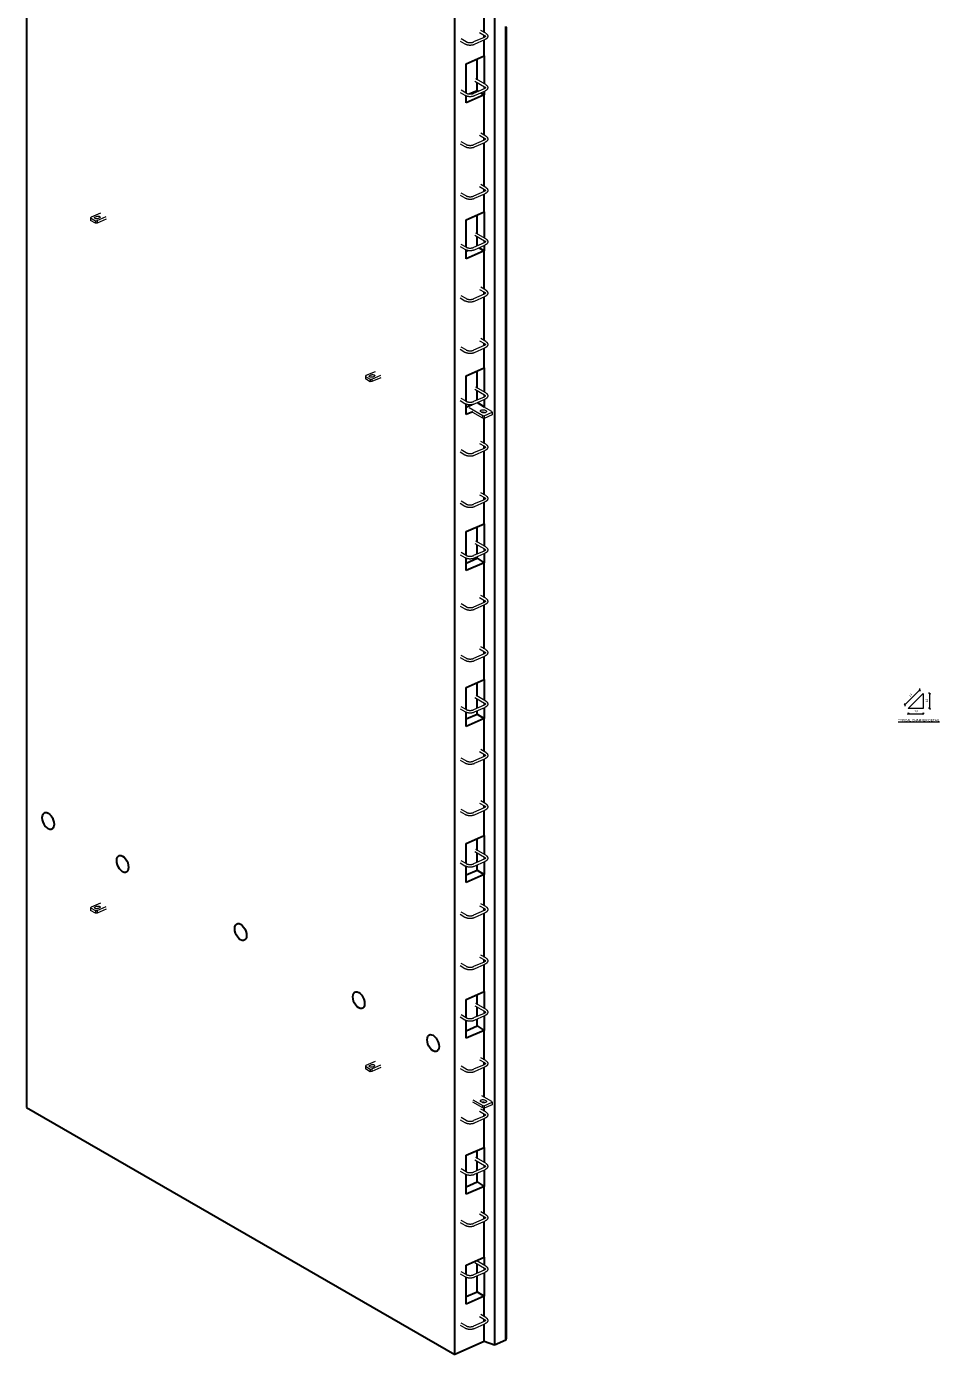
# Model space of a CAD drawing. Header units: millimetres. Extents: x 2687 to 17737, y 971 to 18539.
# Drawn here: x 11615 to 14656, y 971 to 5394 of the extents above; entities that cross this region are included whole.
import ezdxf

# ---------------------------------------------------------------- set-up
doc = ezdxf.new("R2010")
doc.units = ezdxf.units.MM
for name, color, linetype, lineweight in [('A-ANNO-DIMS', 211, 'Continuous', 9), ('A-ANNO-DIMS-3', 211, 'Continuous', 9), ('A-DETL-THIN', 151, 'Continuous', 18), ('A-GENM', 13, 'Continuous', 18), ('A-WALL', 113, 'Continuous', 25), ('G-ANNO-TEXT', 231, 'Continuous', 9), ('S-RBAR', 171, 'Continuous', 18)]:
    doc.layers.add(name, color=color, linetype=linetype, lineweight=lineweight)
doc.styles.add('Arial_2', font='arial.ttf', dxfattribs={"height": 7.5})
doc.styles.add('Nirmala UI Semilight_2', font='NirmalaS.ttf', dxfattribs={"height": 7.5})
doc.dimstyles.new('Arrow_Filled_-_2_5_NI_UI_2', dxfattribs={"dimscale": 304.8, "dimtxt": 7.85523, "dimasz": 0.019685, "dimexe": 0.009843, "dimexo": 0.0625, "dimgap": 0.009843, "dimtad": 1, "dimdec": 4, "dimzin": 0, "dimdsep": 46, "dimtxsty": 'Nirmala UI Semilight_2', "dimblk1": 'OBLIQUE', "dimblk2": 'OBLIQUE', "dimsah": 1, "dimcen": 0.09, "dimazin": 0, "dimtfac": 1, "dimtdec": 4, "dimtix": 1, "dimtmove": 0, "dimatfit": 3, "dimfxl": 0.009843, "dimfxlon": 1, "dimtvp": 1, "dimtolj": 1, "dimtzin": 0, "dimarcsym": 2})

# ---------------------------------------------------------------- blocks, each defined once
blk = doc.blocks.new('Rebar Bar - Part 3166313199-431004-3D Ortho')
at = {"layer": 'S-RBAR'}
for p, q in [((13343, 8767.4), (13359.2, 8758)), ((13363.2, 8765), (13347, 8774.3))]:
    blk.add_line(p, q, dxfattribs=at)
blk = doc.blocks.new('Rebar Bar - Part 2227165887-431004-3D Ortho')
at = {"layer": 'S-RBAR'}
for points in [[(13359.2, 8758, 0), (13359.8, 8757.7, 0), (13360.5, 8757.3, 0), (13361.2, 8757, 0), (13361.9, 8756.7, 0), (13362.6, 8756.4, 0), (13363.4, 8756.1, 0), (13364.1, 8755.9, 0), (13364.9, 8755.6, 0), (13365.7, 8755.4, 0), (13366.5, 8755.2, 0), (13367.3, 8755, 0), (13368.1, 8754.8, 0), (13369, 8754.7, 0), (13369.8, 8754.5, 0), (13370.7, 8754.4, 0), (13371.5, 8754.3, 0), (13372.4, 8754.2, 0), (13373.3, 8754.1, 0), (13374.2, 8754.1, 0), (13375, 8754.1, 0), (13375.9, 8754, 0), (13376.8, 8754.1, 0), (13377.7, 8754.1, 0), (13378.6, 8754.1, 0), (13379.4, 8754.2, 0), (13380.3, 8754.2, 0), (13381.2, 8754.3, 0), (13382, 8754.4, 0), (13382.9, 8754.6, 0), (13383.7, 8754.7, 0), (13384.6, 8754.9, 0), (13385.4, 8755, 0), (13386.2, 8755.2, 0), (13387, 8755.4, 0), (13387.8, 8755.7, 0), (13388.6, 8755.9, 0), (13389.3, 8756.2, 0), (13390.1, 8756.5, 0), (13390.8, 8756.7, 0), (13391, 8756.8, 0)], [(13363.2, 8765, 0), (13363.6, 8764.7, 0), (13364, 8764.5, 0), (13364.5, 8764.3, 0), (13365, 8764.1, 0), (13365.5, 8763.9, 0), (13366.1, 8763.7, 0), (13366.6, 8763.5, 0), (13367.2, 8763.3, 0), (13367.8, 8763.1, 0), (13368.4, 8763, 0), (13369.1, 8762.8, 0), (13369.7, 8762.7, 0), (13370.4, 8762.5, 0), (13371, 8762.4, 0), (13371.7, 8762.3, 0), (13372.4, 8762.3, 0), (13373.1, 8762.2, 0), (13373.8, 8762.1, 0), (13374.5, 8762.1, 0), (13375.3, 8762.1, 0), (13376, 8762, 0), (13376.7, 8762.1, 0), (13377.4, 8762.1, 0), (13378.1, 8762.1, 0), (13378.8, 8762.1, 0), (13379.6, 8762.2, 0), (13380.3, 8762.3, 0), (13381, 8762.4, 0), (13381.6, 8762.5, 0), (13382.3, 8762.6, 0), (13383, 8762.7, 0), (13383.6, 8762.8, 0), (13384.2, 8763, 0), (13384.9, 8763.1, 0), (13385.5, 8763.3, 0), (13386, 8763.5, 0), (13386.6, 8763.7, 0), (13387.1, 8763.9, 0), (13387.6, 8764.1, 0), (13387.8, 8764.2, 0)]]:
    blk.add_polyline3d(points, dxfattribs=at)
blk = doc.blocks.new('Rebar Bar - Part 3241041724-431004-3D Ortho')
at = {"layer": 'S-RBAR'}
for p, q in [((13422.6, 8779.3), (13387.8, 8764.2)), ((13391, 8756.8), (13425.8, 8772))]:
    blk.add_line(p, q, dxfattribs=at)
blk = doc.blocks.new('Rebar Bar - Part 2227165887-V1-3D Ortho')
at = {"layer": 'S-RBAR'}
for points in [[(13424.2, 8786.3, 0), (13424.6, 8786.1, 0), (13425, 8785.8, 0), (13425.3, 8785.6, 0), (13425.6, 8785.4, 0), (13425.9, 8785.1, 0), (13426.1, 8784.9, 0), (13426.3, 8784.7, 0), (13426.5, 8784.5, 0), (13426.6, 8784.3, 0), (13426.8, 8784.1, 0), (13426.9, 8784, 0), (13426.9, 8783.8, 0), (13427, 8783.7, 0), (13427, 8783.6, 0), (13427.1, 8783.5, 0), (13427.1, 8783.4, 0), (13427.1, 8783.3, 0), (13427.1, 8783.2, 0), (13427.1, 8783.1, 0), (13427.1, 8783, 0), (13427.1, 8782.9, 0), (13427, 8782.8, 0), (13427, 8782.7, 0), (13426.9, 8782.6, 0), (13426.8, 8782.4, 0), (13426.7, 8782.2, 0), (13426.6, 8782.1, 0), (13426.4, 8781.9, 0), (13426.3, 8781.7, 0), (13426, 8781.4, 0), (13425.8, 8781.2, 0), (13425.5, 8781, 0), (13425.2, 8780.8, 0), (13424.9, 8780.5, 0), (13424.5, 8780.3, 0), (13424.1, 8780, 0), (13423.7, 8779.8, 0), (13423.2, 8779.6, 0), (13422.8, 8779.4, 0), (13422.6, 8779.3, 0)], [(13428.2, 8793.2, 0), (13428.8, 8792.9, 0), (13429.5, 8792.5, 0), (13430, 8792, 0), (13430.6, 8791.6, 0), (13431.2, 8791.1, 0), (13431.7, 8790.7, 0), (13432.2, 8790.1, 0), (13432.6, 8789.6, 0), (13433.1, 8789.1, 0), (13433.5, 8788.5, 0), (13433.8, 8787.9, 0), (13434.2, 8787.3, 0), (13434.4, 8786.6, 0), (13434.7, 8785.9, 0), (13434.9, 8785.3, 0), (13435, 8784.6, 0), (13435.1, 8783.8, 0), (13435.1, 8783.1, 0), (13435.1, 8782.4, 0), (13435, 8781.7, 0), (13434.8, 8781, 0), (13434.6, 8780.3, 0), (13434.4, 8779.6, 0), (13434.1, 8779, 0), (13433.7, 8778.4, 0), (13433.4, 8777.8, 0), (13433, 8777.2, 0), (13432.5, 8776.7, 0), (13432.1, 8776.1, 0), (13431.6, 8775.6, 0), (13431, 8775.2, 0), (13430.5, 8774.7, 0), (13429.9, 8774.3, 0), (13429.3, 8773.9, 0), (13428.7, 8773.5, 0), (13428, 8773.1, 0), (13427.4, 8772.7, 0), (13426.7, 8772.4, 0), (13426, 8772.1, 0), (13425.8, 8772, 0)]]:
    blk.add_polyline3d(points, dxfattribs=at)
blk = doc.blocks.new('Rebar Bar - Part 3131074535-431004-3D Ortho')
at = {"layer": 'S-RBAR'}
for p, q in [((13428.2, 8793.2), (13412, 8802.6)), ((13408, 8795.7), (13424.2, 8786.3))]:
    blk.add_line(p, q, dxfattribs=at)
blk = doc.blocks.new('Rebar Bar - Part 3131074535-V4-3D Ortho')
at = {"layer": 'S-RBAR'}
for p, q in [((13428.2, 7766.7), (13395.6, 7785.5)), ((13391.8, 7778.5), (13424.2, 7759.8))]:
    blk.add_line(p, q, dxfattribs=at)
blk = doc.blocks.new('Rebar Bar - Part 3131074535-V6-3D Ortho')
at = {"layer": 'S-RBAR'}
for p, q in [((13391.8, 3159.1), (13424.2, 3140.4)), ((13428.2, 3147.3), (13395.9, 3165.9))]:
    blk.add_line(p, q, dxfattribs=at)
blk = doc.blocks.new('Rebar Bar - Part 3131074535-V7-3D Ortho')
at = {"layer": 'S-RBAR'}
for p, q in [((13428.2, 1265.3), (13396.9, 1283.4)), ((13391.8, 1277.1), (13424.2, 1258.4))]:
    blk.add_line(p, q, dxfattribs=at)
blk = doc.blocks.new('RR spread anchor face based - RR-SA-2_5-200-1726821-3D Ortho')
at = {"layer": 'A-GENM'}
for p, q in [((13059.6, 8182.5), (13029.4, 8169.4)), ((13029.4, 8169.4), (13027.3, 8166.8)), ((13027.3, 8166.8), (13043.7, 8157.4)), ((13027.3, 8166.8), (13027.3, 8158.2)), ((13043.7, 8148.7), (13027.3, 8158.2)), ((13042.6, 8169.8), (13047.1, 8171.8)), ((13043.7, 8157.4), (13049.1, 8158.1)), ((13043.7, 8157.4), (13043.7, 8148.7)), ((13049.1, 8149.4), (13043.7, 8148.7)), ((13049.1, 8158.1), (13079.3, 8171.2)), ((13079.3, 8162.5), (13049.1, 8149.4)), ((13049.1, 8158.1), (13049.1, 8149.4)), ((13056.3, 8166.5), (13051.8, 8164.5))]:
    blk.add_line(p, q, dxfattribs=at)
for points in [[(13051.8, 8164.5, 0), (13050.2, 8164, 0), (13048.5, 8163.7, 0), (13046.7, 8163.7, 0), (13044.9, 8163.9, 0), (13043.2, 8164.3, 0), (13041.9, 8164.9, 0), (13040.9, 8165.7, 0), (13040.3, 8166.5, 0), (13040.2, 8167.4, 0), (13040.5, 8168.3, 0), (13041.4, 8169.1, 0), (13042.6, 8169.8, 0)], [(13047.1, 8171.8, 0), (13048.6, 8172.3, 0), (13050.4, 8172.6, 0), (13052.2, 8172.7, 0), (13054, 8172.5, 0), (13055.6, 8172.1, 0), (13057, 8171.5, 0), (13058, 8170.7, 0), (13058.6, 8169.8, 0), (13058.7, 8169.2, 0)], [(13058.7, 8168.9, 0), (13058.3, 8168, 0), (13057.5, 8167.2, 0), (13056.3, 8166.5, 0)]]:
    blk.add_polyline3d(points, dxfattribs=at)
blk = doc.blocks.new('RR spread anchor face based - RR-SA-3_0-200-V9-3D Ortho')
at = {"layer": 'A-GENM'}
for p, q in [((13373.2, 4124.5), (13418.3, 4098.5)), ((13448.5, 4111.6), (13403.4, 4137.6)), ((13426.2, 4116.1), (13428.8, 4114.6)), ((13418.3, 4089.8), (13385.5, 4108.7)), ((13415.3, 4108.6), (13412.6, 4110.2)), ((13418.3, 4098.5), (13423.5, 4097.4)), ((13418.3, 4089.8), (13418.3, 4098.5)), ((13423.5, 4088.8), (13418.3, 4089.8)), ((13423.5, 4097.4), (13449.9, 4108.9)), ((13449.9, 4100.3), (13423.5, 4088.8)), ((13423.5, 4097.4), (13423.5, 4088.8)), ((13449.9, 4108.9), (13448.5, 4111.6)), ((13449.9, 4108.9), (13449.9, 4100.3))]:
    blk.add_line(p, q, dxfattribs=at)
for points in [[(13412.6, 4110.2, 0), (13411.3, 4111.1, 0), (13410.6, 4112.3, 0), (13410.5, 4113.4, 0), (13410.9, 4114.6, 0), (13412, 4115.6, 0), (13413.5, 4116.5, 0), (13415.5, 4117.2, 0), (13417.7, 4117.5, 0), (13420.1, 4117.6, 0), (13422.4, 4117.4, 0), (13424.5, 4116.9, 0), (13426.2, 4116.1, 0)], [(13428.8, 4114.6, 0), (13430.1, 4113.6, 0), (13430.9, 4112.5, 0), (13431, 4111.6, 0)], [(13431, 4111.3, 0), (13430.6, 4110.1, 0), (13429.5, 4109.1, 0), (13427.9, 4108.2, 0), (13426, 4107.5, 0), (13423.8, 4107.2, 0), (13421.4, 4107.1, 0), (13419.1, 4107.3, 0), (13417, 4107.9, 0), (13415.3, 4108.6, 0)], [(13426, 4107.5, 0), (13424.5, 4108.2, 0), (13422.4, 4108.7, 0), (13420.1, 4109, 0), (13417.7, 4108.9, 0), (13415.5, 4108.5, 0)]]:
    blk.add_polyline3d(points, dxfattribs=at)
blk = doc.blocks.new('RR spread anchor face based - RR-SA-3_0-200-1726827-3D Ortho')
at = {"layer": 'A-GENM'}
for p, q in [((13385.5, 8055.6), (13418.3, 8036.7)), ((13448.5, 8049.9), (13415.7, 8068.8)), ((13426.2, 8054.3), (13428.8, 8052.8)), ((13449.9, 8047.1), (13448.5, 8049.9)), ((13418.3, 8028.1), (13385.5, 8047)), ((13415.3, 8046.9), (13412.6, 8048.4)), ((13418.3, 8036.7), (13423.5, 8035.7)), ((13418.3, 8028.1), (13418.3, 8036.7)), ((13423.5, 8027), (13418.3, 8028.1)), ((13423.5, 8035.7), (13449.9, 8047.1)), ((13449.9, 8038.5), (13423.5, 8027)), ((13423.5, 8035.7), (13423.5, 8027)), ((13449.9, 8047.1), (13449.9, 8038.5))]:
    blk.add_line(p, q, dxfattribs=at)
for points in [[(13412.6, 8048.4, 0), (13411.3, 8049.4, 0), (13410.6, 8050.5, 0), (13410.5, 8051.7, 0), (13410.9, 8052.8, 0), (13412, 8053.9, 0), (13413.5, 8054.8, 0), (13415.5, 8055.4, 0), (13417.7, 8055.8, 0), (13420.1, 8055.8, 0), (13422.4, 8055.6, 0), (13424.5, 8055.1, 0), (13426.2, 8054.3, 0)], [(13428.8, 8052.8, 0), (13430.1, 8051.8, 0), (13430.9, 8050.7, 0), (13431, 8049.8, 0)], [(13431, 8049.5, 0), (13430.6, 8048.4, 0), (13429.5, 8047.3, 0), (13427.9, 8046.4, 0), (13426, 8045.8, 0), (13423.8, 8045.4, 0), (13421.4, 8045.3, 0), (13419.1, 8045.6, 0), (13417, 8046.1, 0), (13415.3, 8046.9, 0)], [(13426, 8045.8, 0), (13424.5, 8046.4, 0), (13422.4, 8047, 0), (13420.1, 8047.2, 0), (13417.7, 8047.1, 0), (13415.5, 8046.8, 0)]]:
    blk.add_polyline3d(points, dxfattribs=at)
blk = doc.blocks.new('DIMBLOCK34-CHAMFER DETAIL')
at = {"layer": 'A-ANNO-DIMS-3'}
for p, q in [((14551.7, 3104.9), (14548.7, 3101.9)), ((14551.7, 3104.9), (14554.7, 3107.9)), ((14551.7, 3104.9), (14551.7, 3107.9)), ((14551.7, 3104.9), (14601.7, 3104.9)), ((14551.7, 3104.9), (14551.7, 3101.9)), ((14601.7, 3104.9), (14598.7, 3101.9)), ((14601.7, 3104.9), (14604.7, 3107.9)), ((14601.7, 3104.9), (14601.7, 3107.9)), ((14601.7, 3104.9), (14601.7, 3101.9))]:
    blk.add_line(p, q, dxfattribs=at)
at = {"layer": 'A-ANNO-DIMS-3', "color": 0, "insert": (14571.8, 3117.7), "char_height": 7.5, "width": 11.654, "attachment_point": 1, "line_spacing_factor": 1.142579, "style": 'Nirmala UI Semilight_2'}
blk.add_mtext('\u202a10', dxfattribs=at)
blk = doc.blocks.new('_Oblique')
at = {"color": 0, "linetype": 'ByBlock', "lineweight": -2}
blk.add_line((-0.5, -0.5), (0.5, 0.5), dxfattribs=at)
blk = doc.blocks.new('DIMBLOCK35-CHAMFER DETAIL')
at = {"layer": 'A-ANNO-DIMS-3'}
for p, q in [((14622.7, 3172.8), (14619.7, 3175.8)), ((14622.7, 3172.8), (14619.7, 3172.8)), ((14622.7, 3172.8), (14622.7, 3122.8)), ((14622.7, 3172.8), (14625.7, 3169.8)), ((14622.7, 3172.8), (14625.7, 3172.8)), ((14622.7, 3122.8), (14619.7, 3125.8)), ((14622.7, 3122.8), (14619.7, 3122.8)), ((14622.7, 3122.8), (14625.7, 3119.8)), ((14622.7, 3122.8), (14625.7, 3122.8))]:
    blk.add_line(p, q, dxfattribs=at)
at = {"layer": 'A-ANNO-DIMS-3', "color": 0, "insert": (14609.9, 3142.9), "char_height": 7.5, "width": 11.654, "attachment_point": 1, "rotation": 90, "line_spacing_factor": 1.142579, "style": 'Nirmala UI Semilight_2'}
blk.add_mtext('\u202a10', dxfattribs=at)
blk = doc.blocks.new('DIMBLOCK36-CHAMFER DETAIL')
at = {"layer": 'A-ANNO-DIMS-3'}
for p, q in [((14539.8, 3134.7), (14589.8, 3184.7)), ((14589.8, 3184.7), (14587.7, 3186.8)), ((14589.8, 3184.7), (14589.8, 3188.9)), ((14589.8, 3184.7), (14589.8, 3180.4)), ((14589.8, 3184.7), (14591.9, 3182.5)), ((14539.8, 3134.7), (14537.7, 3136.8)), ((14539.8, 3134.7), (14539.8, 3138.9)), ((14539.8, 3134.7), (14539.8, 3130.4)), ((14539.8, 3134.7), (14541.9, 3132.5))]:
    blk.add_line(p, q, dxfattribs=at)
at = {"layer": 'A-ANNO-DIMS-3', "color": 0, "insert": (14552.3, 3165.2), "char_height": 7.5, "width": 11.826, "attachment_point": 1, "rotation": 45, "line_spacing_factor": 1.142579, "style": 'Nirmala UI Semilight_2'}
blk.add_mtext('\u202a14', dxfattribs=at)

msp = doc.modelspace()

# ---------------------------------------------------------------- linework, layer by layer
at = {"layer": 'A-DETL-THIN'}
for p, q in [((14601.67471, 3172.79249), (14551.67471, 3122.79249)), ((14601.67471, 3172.79249), (14601.67471, 3122.79249)), ((14601.67471, 3122.79249), (14551.67471, 3122.79249))]:
    msp.add_line(p, q, dxfattribs=at)
at = {"layer": 'A-WALL'}
for p, q in [((11614.50208, 8959.21793), (11614.50208, 1793.83147)), ((13172.88581, 8839.19676), (13172.88581, 1001.68213)), ((13040.9412, 970.84701), (13040.9412, 8262.50612)), ((13139.11281, 5374.2057), (13139.11281, 5520.23356)), ((13139.11281, 5357.59824), (13139.11281, 5365.07096)), ((13210.68693, 1018.11629), (13210.68693, 5393.7892)), ((13211.67761, 5392.20797), (13210.68693, 5393.7892)), ((13211.67761, 5392.20797), (13211.67761, 1025.14144)), ((13139.11281, 5295.82062), (13139.11281, 5349.14406)), ((13078.69951, 5269.55575), (13139.11281, 5295.82062)), ((13078.69951, 5171.96898), (13078.69951, 5269.55575)), ((13115.17282, 5216.11742), (13115.17282, 5285.41263)), ((13139.11281, 5295.82062), (13139.11281, 5203.1162)), ((13088.47932, 5169.21131), (13115.17282, 5180.81639)), ((13115.17282, 5180.81639), (13115.17282, 5207.81393)), ((13115.17282, 5180.81639), (13119.4846, 5178.14582)), ((13139.11281, 5193.98147), (13139.11281, 5186.50874)), ((13139.11281, 5178.05457), (13139.11281, 5165.98879)), ((13139.11281, 5165.98879), (13078.69951, 5139.72392)), ((13078.69951, 5139.72392), (13078.69951, 5163.55022)), ((13127.68928, 5173.06413), (13139.11281, 5165.98879)), ((13139.11281, 5032.0267), (13139.11281, 5165.98879)), ((13139.11281, 5015.41925), (13139.11281, 5022.89197)), ((13139.11281, 4860.93721), (13139.11281, 5006.96507)), ((13139.11281, 4844.32975), (13139.11281, 4851.80247)), ((13139.11281, 4776.49331), (13139.11281, 4835.87557)), ((13078.69951, 4750.22844), (13139.11281, 4776.49331)), ((13078.69951, 4658.70049), (13078.69951, 4750.22844)), ((13115.17282, 4702.84893), (13115.17282, 4766.08532)), ((13139.11281, 4776.49331), (13139.11281, 4689.84771)), ((13115.17282, 4663.00277), (13115.17282, 4694.54544)), ((13078.69951, 4620.39661), (13078.69951, 4650.28173)), ((13078.69951, 4645.6322), (13085.38094, 4648.53697)), ((13139.11281, 4646.66148), (13078.69951, 4620.39661)), ((13121.94152, 4657.29678), (13139.11281, 4646.66148)), ((13139.11281, 4680.71298), (13139.11281, 4673.24025)), ((13139.11281, 4664.78608), (13139.11281, 4646.66148)), ((13139.11281, 4519.15577), (13139.11281, 4646.66148)), ((13139.11281, 4502.15076), (13139.11281, 4509.62348)), ((13139.11281, 4347.66872), (13139.11281, 4493.62347)), ((13139.11281, 4331.06126), (13139.11281, 4338.53398)), ((13139.11281, 4257.166), (13139.11281, 4322.60708)), ((13078.69951, 4230.90113), (13139.11281, 4257.166)), ((13115.17282, 4189.58044), (13115.17282, 4246.75801)), ((13139.11281, 4257.166), (13139.11281, 4176.57922)), ((13078.69951, 4145.432), (13078.69951, 4230.90113)), ((13115.17282, 4149.73428), (13115.17282, 4181.27695)), ((13139.11281, 4167.44449), (13139.11281, 4159.97176)), ((13078.69951, 4101.0693), (13078.69951, 4137.01324)), ((13078.69951, 4126.30489), (13099.49115, 4135.34412)), ((13116.19376, 4141.52944), (13139.11281, 4127.33417)), ((13139.11281, 4127.33417), (13137.97096, 4126.83775)), ((13139.11281, 4151.51759), (13139.11281, 4127.33417)), ((13139.11281, 4126.17896), (13139.11281, 4127.33417)), ((13101.3545, 4110.91863), (13078.69951, 4101.0693)), ((13139.11281, 4107.16205), (13139.11281, 4108.49405)), ((13139.11281, 4005.48972), (13139.11281, 4088.80533)), ((13139.11281, 3988.88227), (13139.11281, 3996.35499)), ((13139.11281, 3834.40023), (13139.11281, 3980.42809)), ((13139.11281, 3817.79277), (13139.11281, 3825.26549)), ((13139.11281, 3737.83869), (13139.11281, 3809.33859)), ((13078.69951, 3711.57382), (13139.11281, 3737.83869)), ((13115.17282, 3676.05875), (13115.17282, 3727.4307)), ((13139.11281, 3737.83869), (13139.11281, 3663.31073)), ((13078.69951, 3632.16351), (13078.69951, 3711.57382)), ((13115.17282, 3636.46579), (13115.17282, 3668.00846)), ((13115.17282, 3622.83447), (13115.17282, 3627.81709)), ((13139.11281, 3654.176), (13139.11281, 3646.70327)), ((13139.11281, 3638.2491), (13139.11281, 3608.00687)), ((13078.69951, 3581.74199), (13078.69951, 3623.74475)), ((13078.69951, 3606.97758), (13115.17282, 3622.83447)), ((13139.11281, 3608.00687), (13078.69951, 3581.74199)), ((13115.17282, 3622.83447), (13139.11281, 3608.00687)), ((13139.11281, 3492.22123), (13139.11281, 3608.00687)), ((13139.11281, 3475.61378), (13139.11281, 3483.0865)), ((13139.11281, 3321.13174), (13139.11281, 3467.1596)), ((13139.11281, 3304.52428), (13139.11281, 3311.997)), ((13139.11281, 3218.51138), (13139.11281, 3296.0701)), ((13078.69951, 3192.24651), (13139.11281, 3218.51138)), ((13078.69951, 3118.89502), (13078.69951, 3192.24651)), ((13115.17282, 3163.04346), (13115.17282, 3208.1034)), ((13139.11281, 3218.51138), (13139.11281, 3150.04224)), ((13115.17282, 3123.1973), (13115.17282, 3154.73997)), ((13139.11281, 3140.90751), (13139.11281, 3133.43478)), ((13078.69951, 3062.41468), (13078.69951, 3110.47626)), ((13078.69951, 3087.65027), (13115.17282, 3103.50716)), ((13115.17282, 3103.50716), (13115.17282, 3114.5486)), ((13115.17282, 3103.50716), (13139.11281, 3088.67956)), ((13139.11281, 3124.98061), (13139.11281, 3088.67956)), ((13139.11281, 3088.67956), (13078.69951, 3062.41468)), ((13139.11281, 2978.95274), (13139.11281, 3088.67956)), ((13139.11281, 2962.34529), (13139.11281, 2969.81801)), ((13139.11281, 2807.86325), (13139.11281, 2953.89111)), ((13139.11281, 2791.25579), (13139.11281, 2798.72851)), ((13139.11281, 2699.18408), (13139.11281, 2782.80161)), ((13078.69951, 2672.9192), (13139.11281, 2699.18408)), ((13139.11281, 2699.18408), (13139.11281, 2636.77375)), ((13078.69951, 2605.62653), (13078.69951, 2672.9192)), ((13115.17282, 2649.77497), (13115.17282, 2688.77609)), ((13115.17282, 2609.92881), (13115.17282, 2641.47148)), ((13139.11281, 2627.63902), (13139.11281, 2620.16629)), ((13139.11281, 2611.71212), (13139.11281, 2569.35225)), ((13078.69951, 2543.08738), (13078.69951, 2597.20777)), ((13078.69951, 2568.32296), (13115.17282, 2584.17985)), ((13139.11281, 2569.35225), (13078.69951, 2543.08738)), ((13115.17282, 2584.17985), (13115.17282, 2601.28011)), ((13115.17282, 2584.17985), (13139.11281, 2569.35225)), ((13139.11281, 2465.68425), (13139.11281, 2569.35225)), ((13139.11281, 2449.0768), (13139.11281, 2456.54952)), ((13139.11281, 2294.59476), (13139.11281, 2440.62262)), ((13139.11281, 2277.9873), (13139.11281, 2285.46002)), ((13139.11281, 2179.85677), (13139.11281, 2269.53312)), ((13078.69951, 2153.59189), (13139.11281, 2179.85677)), ((13115.17282, 2136.50648), (13115.17282, 2169.44878)), ((13139.11281, 2179.85677), (13139.11281, 2123.50526)), ((13078.69951, 2092.35804), (13078.69951, 2153.59189)), ((13115.17282, 2096.66033), (13115.17282, 2128.20299)), ((13078.69951, 2023.76007), (13078.69951, 2083.93928)), ((13115.17282, 2064.85254), (13115.17282, 2088.01162)), ((13139.11281, 2114.37053), (13139.11281, 2106.8978)), ((13139.11281, 2098.44363), (13139.11281, 2050.02494)), ((13078.69951, 2048.99565), (13115.17282, 2064.85254)), ((13139.11281, 2050.02494), (13078.69951, 2023.76007)), ((13115.17282, 2064.85254), (13139.11281, 2050.02494)), ((13139.11281, 1952.41576), (13139.11281, 2050.02494)), ((13139.11281, 1935.80831), (13139.11281, 1943.28103)), ((13139.11281, 1828.15562), (13139.11281, 1927.35413)), ((11614.50208, 1793.83147), (13040.9412, 970.84701)), ((13139.11281, 1809.13871), (13139.11281, 1810.47071)), ((13139.11281, 1781.32627), (13139.11281, 1790.78199)), ((13139.11281, 1764.71881), (13139.11281, 1772.19153)), ((13139.11281, 1660.52946), (13139.11281, 1756.26463)), ((13078.69951, 1634.26459), (13139.11281, 1660.52946)), ((13115.17282, 1623.23799), (13115.17282, 1650.12147)), ((13139.11281, 1660.52946), (13139.11281, 1610.23677)), ((13078.69951, 1579.08955), (13078.69951, 1634.26459)), ((13115.17282, 1583.39184), (13115.17282, 1614.9345)), ((13139.11281, 1601.10204), (13139.11281, 1593.62931)), ((13078.69951, 1504.43276), (13078.69951, 1570.67079)), ((13115.17282, 1545.52523), (13115.17282, 1574.74313)), ((13139.11281, 1585.17514), (13139.11281, 1530.69763)), ((13078.69951, 1529.66835), (13115.17282, 1545.52523)), ((13139.11281, 1530.69763), (13078.69951, 1504.43276)), ((13115.17282, 1545.52523), (13139.11281, 1530.69763)), ((13139.11281, 1439.14727), (13139.11281, 1530.69763)), ((13139.11281, 1422.53982), (13139.11281, 1429.7476)), ((13139.11281, 1294.82972), (13139.11281, 1414.08564)), ((13078.69951, 1268.56484), (13139.11281, 1294.82972)), ((13115.17282, 1281.059), (13115.17282, 1284.42173)), ((13139.11281, 1294.82972), (13139.11281, 1268.05778)), ((13078.69951, 1236.91056), (13078.69951, 1268.56484)), ((13115.17282, 1241.21284), (13115.17282, 1272.75551)), ((13139.11281, 1258.92304), (13139.11281, 1251.45032)), ((13139.11281, 1242.99614), (13139.11281, 1164.99789)), ((13078.69951, 1138.73302), (13078.69951, 1228.49179)), ((13115.17282, 1179.82549), (13115.17282, 1232.56413)), ((13078.69951, 1163.9686), (13115.17282, 1179.82549)), ((13139.11281, 1164.99789), (13078.69951, 1138.73302)), ((13115.17282, 1179.82549), (13139.11281, 1164.99789)), ((13139.11281, 1096.96828), (13139.11281, 1164.99789)), ((13139.11281, 1080.36082), (13139.11281, 1087.83355)), ((13139.11281, 1013.52742), (13139.11281, 1071.90665)), ((13210.68693, 1018.11629), (13172.88581, 1001.68213)), ((13211.67761, 1025.14144), (13210.68693, 1018.11629)), ((13139.11281, 1013.52742), (13040.9412, 970.84701)), ((13172.88581, 1001.68213), (13139.11281, 1013.52742))]:
    msp.add_line(p, q, dxfattribs=at)
for points in [[(11686.60941, 2721.64011, 0), (11681.51947, 2725.46153, 0), (11676.77641, 2730.79209, 0), (11672.70344, 2737.26853, 0), (11669.57815, 2744.44948, 0), (11667.61351, 2751.84557, 0), (11666.94341, 2758.95278, 0), (11667.61351, 2765.28675, 0), (11669.57815, 2770.41584, 0), (11672.70344, 2773.99052, 0), (11676.77641, 2775.76716, 0), (11681.51947, 2775.6247, 0), (11686.60941, 2773.57284, 0)], [(11686.60941, 2773.57284, 0), (11691.69934, 2769.75142, 0), (11696.4424, 2764.42085, 0), (11700.51537, 2757.94442, 0), (11703.64066, 2750.76347, 0), (11705.6053, 2743.36738, 0), (11706.2754, 2736.26017, 0), (11705.6053, 2729.9262, 0), (11703.64066, 2724.7971, 0), (11700.51537, 2721.22243, 0), (11696.4424, 2719.44579, 0), (11691.69934, 2719.58825, 0), (11686.60941, 2721.64011, 0)], [(11934.40099, 2578.67668, 0), (11929.31106, 2582.4981, 0), (11924.56799, 2587.82867, 0), (11920.49503, 2594.3051, 0), (11917.36974, 2601.48605, 0), (11915.4051, 2608.88214, 0), (11914.73499, 2615.98935, 0), (11915.4051, 2622.32332, 0), (11917.36974, 2627.45242, 0), (11920.49503, 2631.02709, 0), (11924.56799, 2632.80373, 0), (11929.31106, 2632.66127, 0), (11934.40099, 2630.60941, 0)], [(11934.40099, 2630.60941, 0), (11939.49093, 2626.78799, 0), (11944.23399, 2621.45743, 0), (11948.30695, 2614.98099, 0), (11951.43225, 2607.80004, 0), (11953.39689, 2600.40395, 0), (11954.06699, 2593.29674, 0), (11953.39689, 2586.96277, 0), (11951.43225, 2581.83368, 0), (11948.30695, 2578.259, 0), (11944.23399, 2576.48236, 0), (11939.49093, 2576.62482, 0), (11934.40099, 2578.67668, 0)], [(12327.72097, 2351.7506, 0), (12322.63103, 2355.57202, 0), (12317.88797, 2360.90259, 0), (12313.81501, 2367.37902, 0), (12310.68972, 2374.55997, 0), (12308.72507, 2381.95607, 0), (12308.05497, 2389.06327, 0), (12308.72507, 2395.39725, 0), (12310.68972, 2400.52634, 0), (12313.81501, 2404.10101, 0), (12317.88797, 2405.87765, 0), (12322.63103, 2405.73519, 0), (12327.72097, 2403.68333, 0)], [(12327.72097, 2403.68333, 0), (12332.81091, 2399.86191, 0), (12337.55397, 2394.53135, 0), (12341.62693, 2388.05491, 0), (12344.75222, 2380.87396, 0), (12346.71687, 2373.47787, 0), (12347.38697, 2366.37066, 0), (12346.71687, 2360.03669, 0), (12344.75222, 2354.9076, 0), (12341.62693, 2351.33293, 0), (12337.55397, 2349.55628, 0), (12332.81091, 2349.69875, 0), (12327.72097, 2351.7506, 0)], [(12721.04095, 2124.82452, 0), (12715.95101, 2128.64595, 0), (12711.20795, 2133.97651, 0), (12707.13499, 2140.45295, 0), (12704.00969, 2147.63389, 0), (12702.04505, 2155.02999, 0), (12701.37495, 2162.13719, 0), (12702.04505, 2168.47117, 0), (12704.00969, 2173.60026, 0), (12707.13499, 2177.17493, 0), (12711.20795, 2178.95157, 0), (12715.95101, 2178.80911, 0), (12721.04095, 2176.75726, 0)], [(12721.04095, 2176.75726, 0), (12726.13088, 2172.93583, 0), (12730.87395, 2167.60527, 0), (12734.94691, 2161.12883, 0), (12738.0722, 2153.94789, 0), (12740.03684, 2146.55179, 0), (12740.70695, 2139.44459, 0), (12740.03684, 2133.11061, 0), (12738.0722, 2127.98152, 0), (12734.94691, 2124.40685, 0), (12730.87395, 2122.63021, 0), (12726.13088, 2122.77267, 0), (12721.04095, 2124.82452, 0)], [(12968.83253, 1981.8611, 0), (12963.7426, 1985.68252, 0), (12958.99954, 1991.01308, 0), (12954.92657, 1997.48952, 0), (12951.80128, 2004.67047, 0), (12949.83664, 2012.06656, 0), (12949.16654, 2019.17376, 0), (12949.83664, 2025.50774, 0), (12951.80128, 2030.63683, 0), (12954.92657, 2034.2115, 0), (12958.99954, 2035.98814, 0), (12963.7426, 2035.84568, 0), (12968.83253, 2033.79383, 0)], [(12968.83253, 2033.79383, 0), (12973.92247, 2029.9724, 0), (12978.66553, 2024.64184, 0), (12982.7385, 2018.16541, 0), (12985.86379, 2010.98446, 0), (12987.82843, 2003.58836, 0), (12988.49853, 1996.48116, 0), (12987.82843, 1990.14718, 0), (12985.86379, 1985.01809, 0), (12982.7385, 1981.44342, 0), (12978.66553, 1979.66678, 0), (12973.92247, 1979.80924, 0), (12968.83253, 1981.8611, 0)]]:
    msp.add_polyline3d(points, dxfattribs=at)

# ---------------------------------------------------------------- block references
at = {"layer": 'A-GENM'}
for name, p in [('RR spread anchor face based - RR-SA-2_5-200-1726821-3D Ortho', (-1199.28216, -3410.24998)), ('RR spread anchor face based - RR-SA-2_5-200-1726821-3D Ortho', (-284.15634, -3938.23209)), ('RR spread anchor face based - RR-SA-3_0-200-V9-3D Ortho', (-284.15634, 0)), ('RR spread anchor face based - RR-SA-2_5-200-1726821-3D Ortho', (-1199.28216, -5708.27332)), ('RR spread anchor face based - RR-SA-2_5-200-1726821-3D Ortho', (-284.15634, -6236.25543)), ('RR spread anchor face based - RR-SA-3_0-200-1726827-3D Ortho', (-284.15634, -6236.25543))]:
    msp.add_blockref(name, p, dxfattribs=at)
at = {"layer": 'S-RBAR'}
for name, p in [('Rebar Bar - Part 3166313199-431004-3D Ortho', (-284.15634, -3421.78993)), ('Rebar Bar - Part 3241041724-431004-3D Ortho', (-284.15634, -3421.78993)), ('Rebar Bar - Part 3131074535-431004-3D Ortho', (-284.15634, -3421.78993)), ('Rebar Bar - Part 2227165887-V1-3D Ortho', (-284.15634, -3421.78993)), ('Rebar Bar - Part 2227165887-431004-3D Ortho', (-284.15634, -3421.78993)), ('Rebar Bar - Part 3131074535-V4-3D Ortho', (-284.15634, -2566.34245)), ('Rebar Bar - Part 3166313199-431004-3D Ortho', (-284.15634, -3592.87943)), ('Rebar Bar - Part 3241041724-431004-3D Ortho', (-284.15634, -3592.87943)), ('Rebar Bar - Part 2227165887-V1-3D Ortho', (-284.15634, -3592.87943)), ('Rebar Bar - Part 2227165887-431004-3D Ortho', (-284.15634, -3592.87943)), ('Rebar Bar - Part 3166313199-431004-3D Ortho', (-284.15634, -3763.96893)), ('Rebar Bar - Part 2227165887-431004-3D Ortho', (-284.15634, -3763.96893)), ('Rebar Bar - Part 3241041724-431004-3D Ortho', (-284.15634, -3763.96893)), ('Rebar Bar - Part 3131074535-431004-3D Ortho', (-284.15634, -3763.96893)), ('Rebar Bar - Part 2227165887-V1-3D Ortho', (-284.15634, -3763.96893)), ('Rebar Bar - Part 3131074535-431004-3D Ortho', (-284.15634, -3935.05842)), ('Rebar Bar - Part 3166313199-431004-3D Ortho', (-284.15634, -3935.05842)), ('Rebar Bar - Part 2227165887-431004-3D Ortho', (-284.15634, -3935.05842)), ('Rebar Bar - Part 3241041724-431004-3D Ortho', (-284.15634, -3935.05842)), ('Rebar Bar - Part 2227165887-V1-3D Ortho', (-284.15634, -3935.05842)), ('Rebar Bar - Part 3131074535-V4-3D Ortho', (-284.15634, -3079.61094)), ('Rebar Bar - Part 3166313199-431004-3D Ortho', (-284.15634, -4106.14792)), ('Rebar Bar - Part 2227165887-431004-3D Ortho', (-284.15634, -4106.14792)), ('Rebar Bar - Part 3241041724-431004-3D Ortho', (-284.15634, -4106.14792)), ('Rebar Bar - Part 2227165887-V1-3D Ortho', (-284.15634, -4106.14792)), ('Rebar Bar - Part 3131074535-431004-3D Ortho', (-284.15634, -4277.23742)), ('Rebar Bar - Part 2227165887-V1-3D Ortho', (-284.15634, -4277.23742)), ('Rebar Bar - Part 3166313199-431004-3D Ortho', (-284.15634, -4277.23742)), ('Rebar Bar - Part 2227165887-431004-3D Ortho', (-284.15634, -4277.23742)), ('Rebar Bar - Part 3241041724-431004-3D Ortho', (-284.15634, -4277.23742)), ('Rebar Bar - Part 3131074535-431004-3D Ortho', (-284.15634, -4448.32691)), ('Rebar Bar - Part 2227165887-V1-3D Ortho', (-284.15634, -4448.32691)), ('Rebar Bar - Part 3166313199-431004-3D Ortho', (-284.15634, -4448.32691)), ('Rebar Bar - Part 2227165887-431004-3D Ortho', (-284.15634, -4448.32691)), ('Rebar Bar - Part 3241041724-431004-3D Ortho', (-284.15634, -4448.32691)), ('Rebar Bar - Part 3241041724-431004-3D Ortho', (-284.15634, -4619.41641)), ('Rebar Bar - Part 3131074535-V4-3D Ortho', (-284.15634, -3592.87943)), ('Rebar Bar - Part 2227165887-V1-3D Ortho', (-284.15634, -4619.41641)), ('Rebar Bar - Part 3166313199-431004-3D Ortho', (-284.15634, -4619.41641)), ('Rebar Bar - Part 2227165887-431004-3D Ortho', (-284.15634, -4619.41641)), ('Rebar Bar - Part 3166313199-431004-3D Ortho', (-284.15634, -4790.50591)), ('Rebar Bar - Part 3241041724-431004-3D Ortho', (-284.15634, -4790.50591)), ('Rebar Bar - Part 3131074535-431004-3D Ortho', (-284.15634, -4790.50591)), ('Rebar Bar - Part 2227165887-V1-3D Ortho', (-284.15634, -4790.50591)), ('Rebar Bar - Part 2227165887-431004-3D Ortho', (-284.15634, -4790.50591)), ('Rebar Bar - Part 3166313199-431004-3D Ortho', (-284.15634, -4961.5954)), ('Rebar Bar - Part 3241041724-431004-3D Ortho', (-284.15634, -4961.5954)), ('Rebar Bar - Part 3131074535-431004-3D Ortho', (-284.15634, -4961.5954)), ('Rebar Bar - Part 2227165887-V1-3D Ortho', (-284.15634, -4961.5954)), ('Rebar Bar - Part 2227165887-431004-3D Ortho', (-284.15634, -4961.5954)), ('Rebar Bar - Part 3131074535-V4-3D Ortho', (-284.15634, -4106.14792)), ('Rebar Bar - Part 3166313199-431004-3D Ortho', (-284.15634, -5132.6849)), ('Rebar Bar - Part 2227165887-431004-3D Ortho', (-284.15634, -5132.6849)), ('Rebar Bar - Part 3241041724-431004-3D Ortho', (-284.15634, -5132.6849)), ('Rebar Bar - Part 2227165887-V1-3D Ortho', (-284.15634, -5132.6849)), ('Rebar Bar - Part 3131074535-431004-3D Ortho', (-284.15634, -5303.7744)), ('Rebar Bar - Part 3166313199-431004-3D Ortho', (-284.15634, -5303.7744)), ('Rebar Bar - Part 2227165887-431004-3D Ortho', (-284.15634, -5303.7744)), ('Rebar Bar - Part 3241041724-431004-3D Ortho', (-284.15634, -5303.7744)), ('Rebar Bar - Part 2227165887-V1-3D Ortho', (-284.15634, -5303.7744)), ('Rebar Bar - Part 3131074535-431004-3D Ortho', (-284.15634, -5474.86389)), ('Rebar Bar - Part 2227165887-V1-3D Ortho', (-284.15634, -5474.86389)), ('Rebar Bar - Part 3166313199-431004-3D Ortho', (-284.15634, -5474.86389)), ('Rebar Bar - Part 2227165887-431004-3D Ortho', (-284.15634, -5474.86389)), ('Rebar Bar - Part 3241041724-431004-3D Ortho', (-284.15634, -5474.86389)), ('Rebar Bar - Part 3131074535-V6-3D Ortho', (-284.15634, 0)), ('Rebar Bar - Part 2227165887-V1-3D Ortho', (-284.15634, -5645.95339)), ('Rebar Bar - Part 3166313199-431004-3D Ortho', (-284.15634, -5645.95339)), ('Rebar Bar - Part 2227165887-431004-3D Ortho', (-284.15634, -5645.95339)), ('Rebar Bar - Part 3241041724-431004-3D Ortho', (-284.15634, -5645.95339)), ('Rebar Bar - Part 3131074535-431004-3D Ortho', (-284.15634, -5817.04289)), ('Rebar Bar - Part 2227165887-V1-3D Ortho', (-284.15634, -5817.04289)), ('Rebar Bar - Part 3166313199-431004-3D Ortho', (-284.15634, -5817.04289)), ('Rebar Bar - Part 2227165887-431004-3D Ortho', (-284.15634, -5817.04289)), ('Rebar Bar - Part 3241041724-431004-3D Ortho', (-284.15634, -5817.04289)), ('Rebar Bar - Part 3241041724-431004-3D Ortho', (-284.15634, -5988.13238)), ('Rebar Bar - Part 3131074535-431004-3D Ortho', (-284.15634, -5988.13238)), ('Rebar Bar - Part 2227165887-V1-3D Ortho', (-284.15634, -5988.13238)), ('Rebar Bar - Part 3166313199-431004-3D Ortho', (-284.15634, -5988.13238)), ('Rebar Bar - Part 2227165887-431004-3D Ortho', (-284.15634, -5988.13238)), ('Rebar Bar - Part 3166313199-431004-3D Ortho', (-284.15634, -6159.22188)), ('Rebar Bar - Part 3241041724-431004-3D Ortho', (-284.15634, -6159.22188)), ('Rebar Bar - Part 3131074535-V4-3D Ortho', (-284.15634, -5132.6849)), ('Rebar Bar - Part 2227165887-V1-3D Ortho', (-284.15634, -6159.22188)), ('Rebar Bar - Part 2227165887-431004-3D Ortho', (-284.15634, -6159.22188)), ('Rebar Bar - Part 3166313199-431004-3D Ortho', (-284.15634, -6330.31138)), ('Rebar Bar - Part 2227165887-431004-3D Ortho', (-284.15634, -6330.31138)), ('Rebar Bar - Part 3241041724-431004-3D Ortho', (-284.15634, -6330.31138)), ('Rebar Bar - Part 3131074535-431004-3D Ortho', (-284.15634, -6330.31138)), ('Rebar Bar - Part 2227165887-V1-3D Ortho', (-284.15634, -6330.31138)), ('Rebar Bar - Part 3131074535-431004-3D Ortho', (-284.15634, -6501.40087)), ('Rebar Bar - Part 3166313199-431004-3D Ortho', (-284.15634, -6501.40087)), ('Rebar Bar - Part 2227165887-431004-3D Ortho', (-284.15634, -6501.40087)), ('Rebar Bar - Part 3241041724-431004-3D Ortho', (-284.15634, -6501.40087)), ('Rebar Bar - Part 2227165887-V1-3D Ortho', (-284.15634, -6501.40087)), ('Rebar Bar - Part 3131074535-V4-3D Ortho', (-284.15634, -5645.95339)), ('Rebar Bar - Part 3166313199-431004-3D Ortho', (-284.15634, -6672.49037)), ('Rebar Bar - Part 2227165887-431004-3D Ortho', (-284.15634, -6672.49037)), ('Rebar Bar - Part 3241041724-431004-3D Ortho', (-284.15634, -6672.49037)), ('Rebar Bar - Part 2227165887-V1-3D Ortho', (-284.15634, -6672.49037)), ('Rebar Bar - Part 3131074535-431004-3D Ortho', (-284.15634, -6843.57987)), ('Rebar Bar - Part 2227165887-V1-3D Ortho', (-284.15634, -6843.57987)), ('Rebar Bar - Part 3166313199-431004-3D Ortho', (-284.15634, -6843.57987)), ('Rebar Bar - Part 2227165887-431004-3D Ortho', (-284.15634, -6843.57987)), ('Rebar Bar - Part 3241041724-431004-3D Ortho', (-284.15634, -6843.57987)), ('Rebar Bar - Part 3131074535-431004-3D Ortho', (-284.15634, -7014.66936)), ('Rebar Bar - Part 2227165887-V1-3D Ortho', (-284.15634, -7014.66936)), ('Rebar Bar - Part 3166313199-431004-3D Ortho', (-284.15634, -7014.66936)), ('Rebar Bar - Part 2227165887-431004-3D Ortho', (-284.15634, -7014.66936)), ('Rebar Bar - Part 3241041724-431004-3D Ortho', (-284.15634, -7014.66936)), ('Rebar Bar - Part 3241041724-431004-3D Ortho', (-284.15634, -7185.75886)), ('Rebar Bar - Part 3131074535-V4-3D Ortho', (-284.15634, -6159.22188)), ('Rebar Bar - Part 2227165887-V1-3D Ortho', (-284.15634, -7185.75886)), ('Rebar Bar - Part 3166313199-431004-3D Ortho', (-284.15634, -7185.75886)), ('Rebar Bar - Part 2227165887-431004-3D Ortho', (-284.15634, -7185.75886)), ('Rebar Bar - Part 3166313199-431004-3D Ortho', (-284.15634, -7356.84836)), ('Rebar Bar - Part 3241041724-431004-3D Ortho', (-284.15634, -7356.84836)), ('Rebar Bar - Part 3131074535-431004-3D Ortho', (-284.15634, -7356.84836)), ('Rebar Bar - Part 2227165887-V1-3D Ortho', (-284.15634, -7356.84836)), ('Rebar Bar - Part 2227165887-431004-3D Ortho', (-284.15634, -7356.84836)), ('Rebar Bar - Part 3131074535-V7-3D Ortho', (-284.15634, 0)), ('Rebar Bar - Part 3166313199-431004-3D Ortho', (-284.15634, -7527.93785)), ('Rebar Bar - Part 3241041724-431004-3D Ortho', (-284.15634, -7527.93785)), ('Rebar Bar - Part 2227165887-V1-3D Ortho', (-284.15634, -7527.93785)), ('Rebar Bar - Part 2227165887-431004-3D Ortho', (-284.15634, -7527.93785)), ('Rebar Bar - Part 3166313199-431004-3D Ortho', (-284.15634, -7699.02735)), ('Rebar Bar - Part 2227165887-431004-3D Ortho', (-284.15634, -7699.02735)), ('Rebar Bar - Part 3241041724-431004-3D Ortho', (-284.15634, -7699.02735)), ('Rebar Bar - Part 3131074535-431004-3D Ortho', (-284.15634, -7699.02735)), ('Rebar Bar - Part 2227165887-V1-3D Ortho', (-284.15634, -7699.02735))]:
    msp.add_blockref(name, p, dxfattribs=at)

# ---------------------------------------------------------------- texts
at = {"layer": 'G-ANNO-TEXT', "color": 7, "insert": (14517.59649, 3087.48198), "char_height": 7.5, "width": 166.9113375, "attachment_point": 1, "style": 'Arial_2'}
msp.add_mtext('\\LTYPICAL CHAMFER DETAIL', dxfattribs=at)

# ---------------------------------------------------------------- dimensions: what is measured, and where the dimension line sits
at = {"layer": 'A-ANNO-DIMS'}
for base, p1, p2, angle, text, override, picture, middle in [((14589.81508, 3184.65212), (14541.9364, 3132.5308), (14591.9364, 3182.5308), 45, '\u202a14', {"dimpost": '<>', "dimfxl": 70.710678}, 'DIMBLOCK36-CHAMFER DETAIL', (14559.48552, 3164.98167)), ((14622.68202, 3122.79249), (14619.68202, 3172.79249), (14619.68202, 3122.79249), 90, '\u202a10', {"dimpost": '<>', "dimfxl": 50}, 'DIMBLOCK35-CHAMFER DETAIL', (14615.1449, 3147.79249))]:
    dim = msp.add_linear_dim(base=base, p1=p1, p2=p2, angle=angle, text=text, dimstyle='Arrow_Filled_-_2_5_NI_UI_2', override=override, dxfattribs=at)
    dim.commit()
    dim.dimension.update_dxf_attribs({"geometry": picture, "text_midpoint": middle})
dim = msp.add_linear_dim(base=(14601.67471, 3104.90761), p1=(14551.67471, 3107.90761), p2=(14601.67471, 3107.90761), text='\u202a10', dimstyle='Arrow_Filled_-_2_5_NI_UI_2', override={"dimpost": '<>', "dimfxl": 50}, dxfattribs=at)
dim.commit()
dim.dimension.update_dxf_attribs({"geometry": 'DIMBLOCK34-CHAMFER DETAIL', "text_midpoint": (14576.67471, 3112.44474)})

doc.saveas('drawing.dxf')
